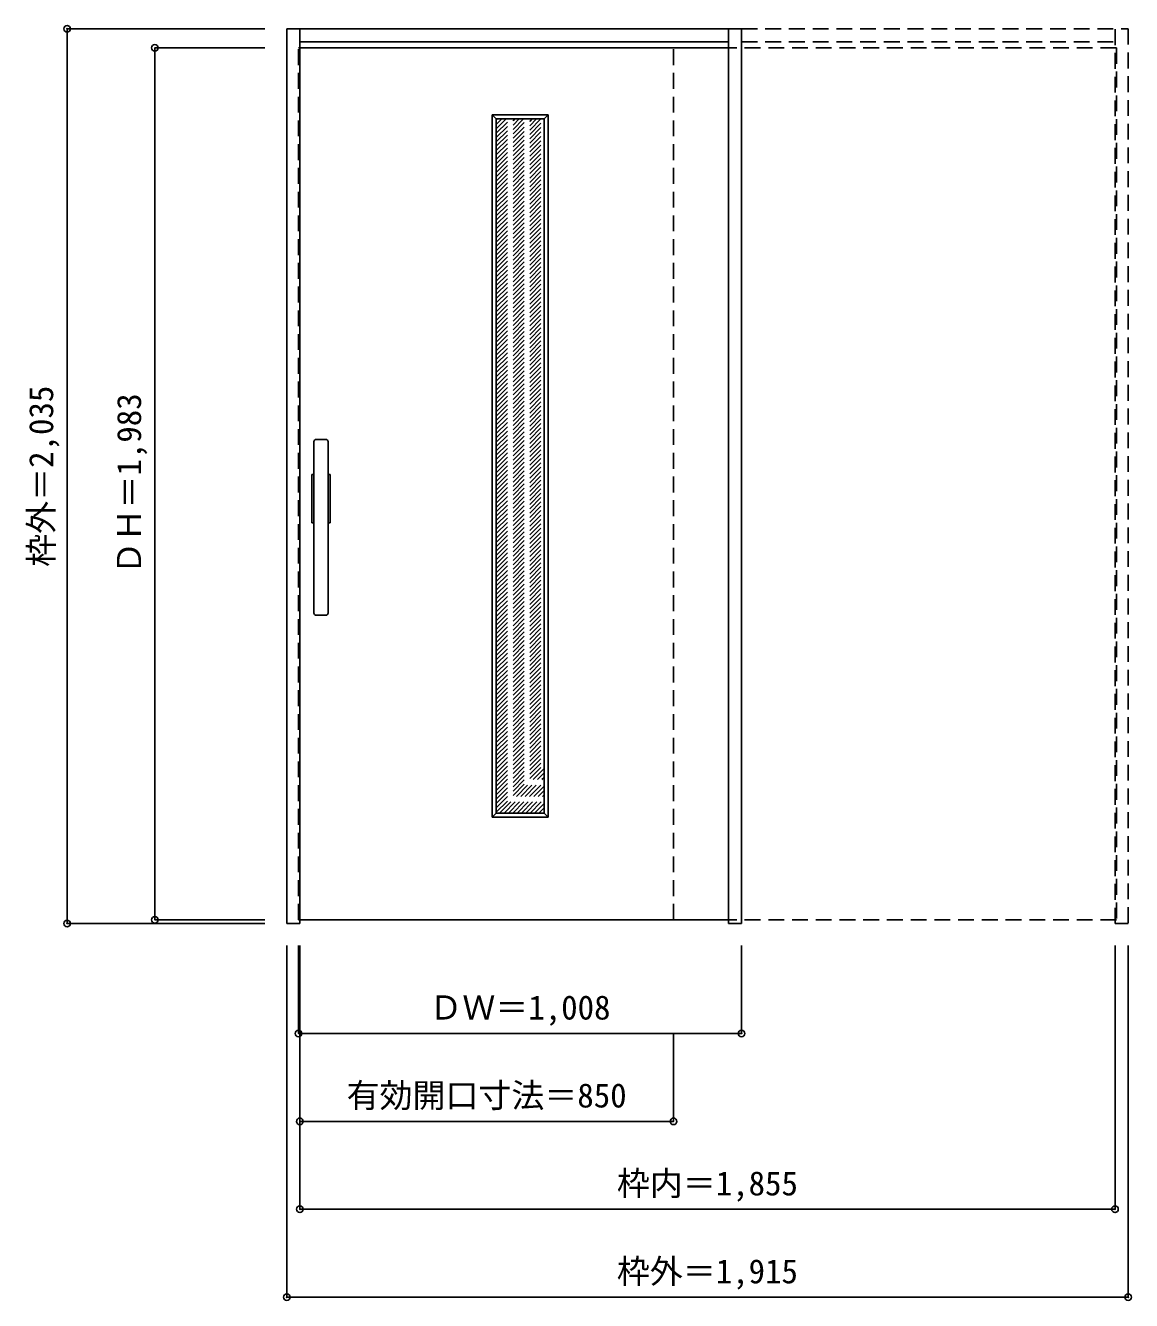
# Model space of a CAD drawing. Units: millimetres, scale not verified. Extents: x -1112 to 1405, y -1757 to 1143.
import ezdxf
from ezdxf.enums import TextEntityAlignment as Align

# ---------------------------------------------------------------- set-up
doc = ezdxf.new("R2010")
doc.units = ezdxf.units.MM
doc.header["$LTSCALE"] = 30
doc.header["$PDMODE"] = 32
doc.header["$PDSIZE"] = 15
doc.linetypes.add('DASHED1', pattern=[1.8, 1.2, -0.6])
doc.layers.add('0-0', color=4, linetype='DASHED1')
doc.layers.add('0-1_寸法', color=7, linetype='Continuous')
doc.styles.add('ＭＳ ゴシック', font='')
doc.styles.get('ＭＳ ゴシック').set_extended_font_data('MS Gothic')

msp = doc.modelspace()

# ---------------------------------------------------------------- linework, layer by layer
at = {"layer": '0-0', "color": 3, "linetype": 'Continuous'}
for p, q in [((-517.5, -899.27), (-517.5, 1135.73)), ((-517.5, 1135.73), (517.5, 1135.73)), ((-487.5, -899.27), (-487.5, 1135.73)), ((487.5, -899.27), (487.5, 1135.73)), ((517.5, -899.27), (517.5, 1135.73)), ((-487.5, 1105.73), (487.5, 1105.73)), ((487.5, 1092.23), (-487.5, 1092.23)), ((-40.73, 930.73), (68.27, 930.73)), ((-40.73, 930.73), (-40.73, -648.27)), ((68.27, 930.73), (68.27, -648.27)), ((-455.5, -193.27), (-455.5, 196.73)), ((-428.5, 201.73), (-450.5, 201.73)), ((-423.5, -193.27), (-423.5, 196.73)), ((-460.5, 11.73), (-460.5, 121.73)), ((-460.5, 121.73), (-455.5, 121.73)), ((-423.5, 121.73), (-418.5, 121.73)), ((-418.5, 121.73), (-418.5, 11.73)), ((-455.5, 11.73), (-460.5, 11.73)), ((-418.5, 11.73), (-423.5, 11.73)), ((-450.5, -198.27), (-428.5, -198.27)), ((-40.73, -648.27), (68.27, -648.27)), ((-487.5, -890.77), (487.5, -890.77)), ((-517.5, -899.27), (-487.5, -899.27)), ((487.5, -899.27), (517.5, -899.27))]:
    msp.add_line(p, q, dxfattribs=at)
at = {"layer": '0-0'}
for p, q in [((517.5, 1135.73), (1397.5, 1135.73)), ((1367.5, -899.27), (1367.5, 1135.73)), ((1397.5, 1135.73), (1397.5, -899.27)), ((517.5, 1105.73), (1367.5, 1105.73)), ((-487.5, 1092.23), (-490.5, 1092.23)), ((362.5, -890.77), (362.5, 1092.23)), ((362.5, 1092.23), (1370.5, 1092.23)), ((517.5, -890.77), (517.5, 1092.23)), ((1370.5, 1092.23), (1370.5, -890.77)), ((-40.73, 927.88), (-37.88, 930.73)), ((-40.73, 917.98), (-27.98, 930.73)), ((-40.73, 908.08), (-18.08, 930.73)), ((-40.73, 898.18), (-8.18, 930.73)), ((-40.73, 888.28), (1.72, 930.73)), ((-40.73, 878.38), (11.62, 930.73)), ((-40.73, 868.48), (21.52, 930.73)), ((-40.73, 858.59), (31.42, 930.73)), ((-40.73, 848.69), (41.32, 930.73)), ((-40.73, 838.79), (51.22, 930.73)), ((-40.73, 828.89), (61.12, 930.73)), ((-40.73, 818.99), (68.27, 927.99)), ((-40.73, 809.09), (68.27, 918.09)), ((-40.73, 799.19), (68.27, 908.19)), ((-40.73, 789.29), (68.27, 898.29)), ((-40.73, 779.39), (68.27, 888.39)), ((-40.73, 769.49), (68.27, 878.49)), ((-40.73, 759.59), (68.27, 868.59)), ((-40.73, 749.69), (68.27, 858.69)), ((-40.73, 739.79), (68.27, 848.79)), ((-40.73, 729.89), (68.27, 838.89)), ((-40.73, 719.99), (68.27, 828.99)), ((-40.73, 710.09), (68.27, 819.09)), ((-40.73, 700.19), (68.27, 809.19)), ((-40.73, 690.29), (68.27, 799.29)), ((-40.73, 680.39), (68.27, 789.39)), ((-40.73, 670.49), (68.27, 779.49)), ((-40.73, 660.6), (68.27, 769.6)), ((-40.73, 650.7), (68.27, 759.7)), ((-40.73, 640.8), (68.27, 749.8)), ((-40.73, 630.9), (68.27, 739.9)), ((-40.73, 621), (68.27, 730)), ((-40.73, 611.1), (68.27, 720.1)), ((-40.73, 601.2), (68.27, 710.2)), ((-40.73, 591.3), (68.27, 700.3)), ((-40.73, 581.4), (68.27, 690.4)), ((-40.73, 571.5), (68.27, 680.5)), ((-40.73, 561.6), (68.27, 670.6)), ((-40.73, 551.7), (68.27, 660.7)), ((-40.73, 541.8), (68.27, 650.8)), ((-40.73, 531.9), (68.27, 640.9)), ((-40.73, 522), (68.27, 631)), ((-40.73, 512.1), (68.27, 621.1)), ((-40.73, 502.2), (68.27, 611.2)), ((-40.73, 492.3), (68.27, 601.3)), ((-40.73, 482.4), (68.27, 591.4)), ((-40.73, 472.5), (68.27, 581.5)), ((-40.73, 462.61), (68.27, 571.61)), ((-40.73, 452.71), (68.27, 561.71)), ((-40.73, 442.81), (68.27, 551.81)), ((-40.73, 432.91), (68.27, 541.91)), ((-40.73, 423.01), (68.27, 532.01)), ((-40.73, 413.11), (68.27, 522.11)), ((-40.73, 403.21), (68.27, 512.21)), ((-40.73, 393.31), (68.27, 502.31)), ((-40.73, 383.41), (68.27, 492.41)), ((-40.73, 373.51), (68.27, 482.51)), ((-40.73, 363.61), (68.27, 472.61)), ((-40.73, 353.71), (68.27, 462.71)), ((-40.73, 343.81), (68.27, 452.81)), ((-40.73, 333.91), (68.27, 442.91)), ((-40.73, 324.01), (68.27, 433.01)), ((-40.73, 314.11), (68.27, 423.11)), ((-40.73, 304.21), (68.27, 413.21)), ((-40.73, 294.31), (68.27, 403.31)), ((-40.73, 284.41), (68.27, 393.41)), ((-40.73, 274.51), (68.27, 383.51)), ((-40.73, 264.62), (68.27, 373.62)), ((-40.73, 254.72), (68.27, 363.72)), ((-40.73, 244.82), (68.27, 353.82)), ((-40.73, 234.92), (68.27, 343.92)), ((-40.73, 225.02), (68.27, 334.02)), ((-40.73, 215.12), (68.27, 324.12)), ((-40.73, 205.22), (68.27, 314.22)), ((-40.73, 195.32), (68.27, 304.32)), ((-40.73, 185.42), (68.27, 294.42)), ((-40.73, 175.52), (68.27, 284.52)), ((-40.73, 165.62), (68.27, 274.62)), ((-40.73, 155.72), (68.27, 264.72)), ((-40.73, 145.82), (68.27, 254.82)), ((-40.73, 135.92), (68.27, 244.92)), ((-40.73, 126.02), (68.27, 235.02)), ((-40.73, 116.12), (68.27, 225.12)), ((-40.73, 106.22), (68.27, 215.22)), ((-40.73, 96.32), (68.27, 205.32)), ((-40.73, 86.42), (68.27, 195.42)), ((-40.73, 76.53), (68.27, 185.53)), ((-40.73, 66.63), (68.27, 175.63)), ((-40.73, 56.73), (68.27, 165.73)), ((-40.73, 46.83), (68.27, 155.83)), ((-40.73, 36.93), (68.27, 145.93)), ((-40.73, 27.03), (68.27, 136.03)), ((-40.73, 17.13), (68.27, 126.13)), ((-40.73, 7.23), (68.27, 116.23)), ((-40.73, -2.67), (68.27, 106.33)), ((-40.73, -12.57), (68.27, 96.43)), ((-40.73, -22.47), (68.27, 86.53)), ((-40.73, -32.37), (68.27, 76.63)), ((-40.73, -42.27), (68.27, 66.73)), ((-40.73, -52.17), (68.27, 56.83)), ((-40.73, -62.07), (68.27, 46.93)), ((-40.73, -71.97), (68.27, 37.03)), ((-40.73, -81.87), (68.27, 27.13)), ((-40.73, -91.77), (68.27, 17.23)), ((-40.73, -101.67), (68.27, 7.33)), ((-40.73, -111.57), (68.27, -2.57)), ((-40.73, -121.46), (68.27, -12.46)), ((-40.73, -131.36), (68.27, -22.36)), ((-40.73, -141.26), (68.27, -32.26)), ((-40.73, -151.16), (68.27, -42.16)), ((-40.73, -161.06), (68.27, -52.06)), ((-40.73, -170.96), (68.27, -61.96)), ((-40.73, -180.86), (68.27, -71.86)), ((-40.73, -190.76), (68.27, -81.76)), ((-40.73, -200.66), (68.27, -91.66)), ((-40.73, -210.56), (68.27, -101.56)), ((-40.73, -220.46), (68.27, -111.46)), ((-40.73, -230.36), (68.27, -121.36)), ((-40.73, -240.26), (68.27, -131.26)), ((-40.73, -250.16), (68.27, -141.16)), ((-40.73, -260.06), (68.27, -151.06)), ((-40.73, -269.96), (68.27, -160.96)), ((-40.73, -279.86), (68.27, -170.86)), ((-40.73, -289.76), (68.27, -180.76)), ((-40.73, -299.66), (68.27, -190.66)), ((-40.73, -309.56), (68.27, -200.56)), ((-40.73, -319.45), (68.27, -210.45)), ((-40.73, -329.35), (68.27, -220.35)), ((-40.73, -339.25), (68.27, -230.25)), ((-40.73, -349.15), (68.27, -240.15)), ((-40.73, -359.05), (68.27, -250.05)), ((-40.73, -368.95), (68.27, -259.95)), ((-40.73, -378.85), (68.27, -269.85)), ((-40.73, -388.75), (68.27, -279.75)), ((-40.73, -398.65), (68.27, -289.65)), ((-40.73, -408.55), (68.27, -299.55)), ((-40.73, -418.45), (68.27, -309.45)), ((-40.73, -428.35), (68.27, -319.35)), ((-40.73, -438.25), (68.27, -329.25)), ((-40.73, -448.15), (68.27, -339.15)), ((-40.73, -458.05), (68.27, -349.05)), ((-40.73, -467.95), (68.27, -358.95)), ((-40.73, -477.85), (68.27, -368.85)), ((-40.73, -487.75), (68.27, -378.75)), ((-40.73, -497.65), (68.27, -388.65)), ((-40.73, -507.55), (68.27, -398.55)), ((-40.73, -517.44), (68.27, -408.44)), ((-40.73, -527.34), (68.27, -418.34)), ((-40.73, -537.24), (68.27, -428.24)), ((-40.73, -547.14), (68.27, -438.14)), ((-40.73, -557.04), (68.27, -448.04)), ((-40.73, -566.94), (68.27, -457.94)), ((-40.73, -576.84), (68.27, -467.84)), ((-40.73, -586.74), (68.27, -477.74)), ((-40.73, -596.64), (68.27, -487.64)), ((-40.73, -606.54), (68.27, -497.54)), ((-40.73, -616.44), (68.27, -507.44)), ((-40.73, -626.34), (68.27, -517.34)), ((-40.73, -636.24), (68.27, -527.24)), ((-40.73, -646.14), (68.27, -537.14)), ((-32.96, -648.27), (68.27, -547.04)), ((-23.06, -648.27), (68.27, -556.94)), ((-13.16, -648.27), (68.27, -566.84)), ((-3.26, -648.27), (68.27, -576.74)), ((6.64, -648.27), (68.27, -586.64)), ((16.54, -648.27), (68.27, -596.54)), ((26.44, -648.27), (68.27, -606.43)), ((36.34, -648.27), (68.27, -616.33)), ((46.24, -648.27), (68.27, -626.23)), ((56.14, -648.27), (68.27, -636.13)), ((1370.5, -890.77), (362.5, -890.77)), ((1367.5, -899.27), (1397.5, -899.27))]:
    msp.add_line(p, q, dxfattribs=at)
at = {"layer": '0-0', "color": 7, "linetype": 'Continuous'}
for p, q in [((-49.73, 939.73), (-40.73, 930.73)), ((-49.73, 939.73), (-49.73, -657.27)), ((68.27, 930.73), (77.27, 939.73)), ((-49.73, -657.27), (-40.73, -648.27)), ((-49.73, -657.27), (77.27, -657.27)), ((68.27, -648.27), (77.27, -657.27))]:
    msp.add_line(p, q, dxfattribs=at)
at = {"layer": '0-0'}
msp.add_lwpolyline([(-487.5, -890.77), (-490.5, -890.77), (-490.5, 1092.23)], dxfattribs=at)
at = {"layer": '0-0', "color": 7, "linetype": 'Continuous'}
msp.add_lwpolyline([(-49.73, 939.73), (77.27, 939.73), (77.27, -657.27)], dxfattribs=at)
at = {"layer": '0-0', "color": 3, "linetype": 'Continuous'}
for centre, start, end in [((-450.5, 196.73), 90, 180), ((-428.5, 196.73), 0, 90), ((-450.5, -193.27), 180, 270), ((-428.5, -193.27), 270, 0)]:
    msp.add_arc(centre, 5, start, end, dxfattribs=at)
at = {"layer": '0-1_寸法', "color": 4}
for p, q in [((-1017.5, 1135.73), (-567.5, 1135.73)), ((-1017.5, -899.27), (-1017.5, 1135.73)), ((-817.5, 1092.23), (-567.5, 1092.23)), ((-817.5, -890.77), (-817.5, 1092.23)), ((-817.5, -890.77), (-567.5, -890.77)), ((-1017.5, -899.27), (-567.5, -899.27)), ((-517.5, -1749.27), (-517.5, -949.27)), ((-490.5, -1149.27), (-490.5, -949.27)), ((-487.5, -1549.27), (-487.5, -949.27)), ((517.5, -1149.27), (517.5, -949.27)), ((1367.5, -1549.27), (1367.5, -949.27)), ((-490.5, -1149.27), (517.5, -1149.27)), ((362.5, -1349.27), (362.5, -1149.27)), ((-487.5, -1349.27), (362.5, -1349.27)), ((-487.5, -1549.27), (1367.5, -1549.27))]:
    msp.add_line(p, q, dxfattribs=at)
msp.add_lwpolyline([(-517.5, -1749.27), (1397.5, -1749.27), (1397.5, -949.27)], dxfattribs=at)
at = {"layer": '0-1_寸法'}
for p in [(-1017.5, 1135.73), (-817.5, 1092.23), (-1017.5, -899.27), (-817.5, -890.77), (-490.5, -1149.27), (517.5, -1149.27), (-487.5, -1349.27), (362.5, -1349.27), (-487.5, -1549.27), (1367.5, -1549.27), (-517.5, -1749.27), (1397.5, -1749.27)]:
    msp.add_point(p, dxfattribs=at)

# ---------------------------------------------------------------- texts
at = {"layer": '0-1_寸法', "style": 'ＭＳ ゴシック'}
for s, p in [('枠外＝2,035', (-1032.5, -88.02)), ('ＤＨ＝1,983', (-832.5, -105.52))]:
    msp.add_text(s, height=54.99, rotation=90, dxfattribs=at).set_placement(p, align=Align.BOTTOM_LEFT)
for s, p in [('ＤＷ＝1,008', (-192.75, -1134.27)), ('有効開口寸法＝850', (-381.25, -1334.27)), ('枠内＝1,855', (233.75, -1534.27)), ('枠外＝1,915', (233.75, -1734.27))]:
    msp.add_text(s, height=54.99, dxfattribs=at).set_placement(p, align=Align.BOTTOM_LEFT)

doc.saveas('drawing.dxf')
